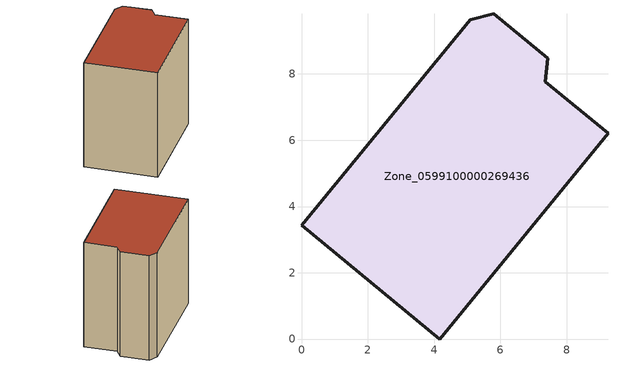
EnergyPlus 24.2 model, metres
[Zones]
Zone_0599100000269436
 floor ground (C_G): 0,3.43 5.09,9.63 5.8,9.81 7.43,8.47 7.36,7.76 9.25,6.21 4.18,0 z0
 wall outside (C_F): 4.18,0 9.25,6.21 7.36,7.76 7.43,8.47 5.8,9.81 5.09,9.63 0,3.43 4.18,0 z0:8.46
 roof outside (C_R): 5.09,9.63 0,3.43 4.18,0 9.25,6.21 7.36,7.76 7.43,8.47 5.8,9.81 z8.46
[BUILDING]
Pand.0599100000269436: North Axis=0; Terrain=City; Loads Convergence Tolerance Value=0.04; Temperature Convergence Tolerance Value=0.4; Solar Distribution=FullExterior; Maximum Number of Warmup Days=25; Minimum Number of Warmup Days=1
[Site:Location]
Rotterdam.The.Hague.AP_ZH_NLD Design_Conditions: Latitude=51.96; Longitude=4.45; Time Zone=1; Elevation=-4.5
[SITE:GROUNDTEMPERATURE:BUILDINGSURFACE]
18, 18, 18, 18, 18, 18, 18, 18, 18, 18, 18, 18
[MATERIAL] Thermal Absorptance=0.9; Solar Absorptance=0.7; Visible Absorptance=0.7
Name | Roughness | Thickness | Conductivity | Density | Specific Heat
G.TI.1946-1964 | MediumSmooth | 0.15 | 1 | 540 | 1210
F.TI.1946-1964 | Rough | 0.3 | 0.857143 | 1920 | 840
R.TI.1946-1964 | MediumRough | 0.2 | 0.277778 | 1500 | 1000
[CONSTRUCTION]
C_G: G.TI.1946-1964
C_F: F.TI.1946-1964
C_R: R.TI.1946-1964
[ZONE]
Zone_0599100000269436: Type=1; Multiplier=1; Ceiling Height=Autocalculate; Volume=Autocalculate; Floor Area=autocalculate; Part of Total Floor Area=Yes
[ZONEINFILTRATION:DESIGNFLOWRATE]
Infil_Zone_0599100000269436: Zone or ZoneList or Space or SpaceList=Zone_0599100000269436; Schedule=AlwaysOn; Design Flow Rate Calculation Method=Flow/Area; Flow Rate per Floor Area=0.003; Constant Term Coefficient=1; Temperature Term Coefficient=0; Velocity Term Coefficient=0; Velocity Squared Term Coefficient=0
[HVACTEMPLATE:ZONE:IDEALLOADSAIRSYSTEM]
Zone_0599100000269436: Maximum Heating Supply Air Temperature=50; Minimum Cooling Supply Air Temperature=13; Maximum Heating Supply Air Humidity Ratio=0.0156; Minimum Cooling Supply Air Humidity Ratio=0.0077; Heating Limit=NoLimit; Cooling Limit=NoLimit; Dehumidification Control Type=ConstantSensibleHeatRatio; Cooling Sensible Heat Ratio=0.7; Dehumidification Setpoint=60; Humidification Control Type=None; Humidification Setpoint=30; Outdoor Air Method=None; Outdoor Air Flow Rate per Person=0.00944; Outdoor Air Flow Rate per Zone Floor Area=0; Outdoor Air Flow Rate per Zone=0; Demand Controlled Ventilation Type=None; Outdoor Air Economizer Type=NoEconomizer; Heat Recovery Type=None; Sensible Heat Recovery Effectiveness=0.7; Latent Heat Recovery Effectiveness=0.65
[ZONECONTROL:THERMOSTAT]
ThermostatControl_Zone_0599100000269436: Zone or ZoneList=Zone_0599100000269436; Control Type Schedule=DualSetpointControlType; Control 1=Thermostat_Zone_0599100000269436; Temperature Difference Between Cutout And Setpoint=0
[THERMOSTATSETPOINT:DUALSETPOINT]
Thermostat_Zone_0599100000269436: Heating Setpoint Temperature Schedule=HeatingSetpoint_Zone_0599100000269436; Cooling Setpoint Temperature Schedule=CoolingSetpoint_Zone_0599100000269436
[SCHEDULE:COMPACT]
HeatingSetpoint_Zone_0599100000269436: Through: 12/31, For: AllDays, Until: 24:00, 21
CoolingSetpoint_Zone_0599100000269436: Through: 12/31, For: AllDays, Until: 24:00, 24
DualSetpointControlType: Through: 12/31, For: AllDays, Until: 24:00, 4
AlwaysOn: Through: 12/31, For: AllDays, Until: 24:00, 1
